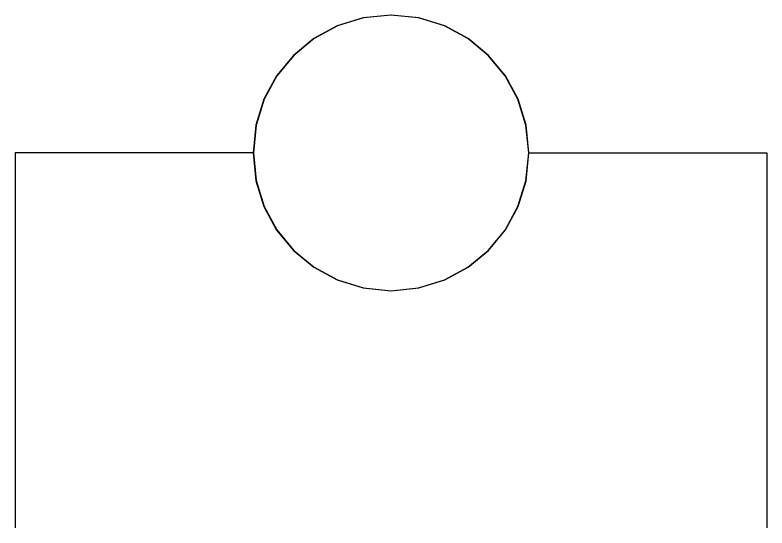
# Model space of a CAD drawing. Extents: x 1 to 47.7, y 0.2 to 35.
# Drawn here: x 37.8755 to 38.1756, y 10.189 to 10.3936 of the extents above; entities that cross this region are included whole.
import ezdxf

# ---------------------------------------------------------------- set-up
doc = ezdxf.new("R2010")
doc.units = 0
doc.header["$MEASUREMENT"] = 0
for name, color, linetype in [('7_2___8__INDEPENDENT_INPUT', 7, 'CONTINUOUS'), ('7_3___8__OPTOISO_INDEPENDE', 7, 'CONTINUOUS'), ('7_4___24__OPTOISO_INDEPEND', 7, 'CONTINUOUS'), ('7_5___8__INDEPENDENT_INPUT', 7, 'CONTINUOUS'), ('7_6____8__INDEPENDENT_INPU', 7, 'CONTINUOUS'), ('7_7____8__OPTOISO_INDEPEND', 7, 'CONTINUOUS'), ('7_8____8__OPTOISO_INDEPEND', 7, 'CONTINUOUS')]:
    doc.layers.add(name, color=color, linetype=linetype)

msp = doc.modelspace()

# ---------------------------------------------------------------- linework, layer by layer
at = {"layer": '7_2___8__INDEPENDENT_INPUT'}
msp.add_lwpolyline([(38.02555, 10.28364), (38.03664, 10.28476), (38.04696, 10.28797), (38.05631, 10.29304), (38.06445, 10.29975), (38.07117, 10.30789), (38.07624, 10.31723), (38.07945, 10.32756), (38.08057, 10.33864), (38.07945, 10.34973), (38.07624, 10.36005), (38.07117, 10.3694), (38.06445, 10.37754), (38.05631, 10.38425), (38.04696, 10.38932), (38.03664, 10.39253), (38.02555, 10.39364), (38.01447, 10.39253), (38.00415, 10.38932), (37.99481, 10.38425), (37.98668, 10.37754), (37.97996, 10.3694), (37.97489, 10.36005), (37.97168, 10.34973), (37.97057, 10.33864), (37.97168, 10.32756), (37.97489, 10.31723), (37.97996, 10.30789), (37.98668, 10.29975), (37.99481, 10.29304), (38.00415, 10.28797), (38.01447, 10.28476)], close=True, dxfattribs=at)
for points in [[(37.97055, 10.33862), (37.87555, 10.33862), (37.87555, 10.18898)], [(38.08055, 10.33862), (38.17555, 10.33862), (38.17555, 10.18898)]]:
    msp.add_lwpolyline(points, dxfattribs=at)
at = {"layer": '7_3___8__OPTOISO_INDEPENDE'}
msp.add_lwpolyline([(38.02554, 10.28362), (38.03662, 10.28474), (38.04695, 10.28794), (38.0563, 10.29301), (38.06444, 10.29973), (38.07116, 10.30787), (38.07623, 10.31721), (38.07943, 10.32754), (38.08055, 10.33862), (38.07943, 10.34971), (38.07623, 10.36003), (38.07116, 10.36938), (38.06444, 10.37751), (38.0563, 10.38423), (38.04695, 10.3893), (38.03662, 10.3925), (38.02554, 10.39362), (38.01446, 10.3925), (38.00414, 10.3893), (37.9948, 10.38423), (37.98666, 10.37751), (37.97995, 10.36938), (37.97487, 10.36003), (37.97167, 10.34971), (37.97055, 10.33862), (37.97167, 10.32754), (37.97487, 10.31721), (37.97995, 10.30787), (37.98666, 10.29973), (37.9948, 10.29301), (38.00414, 10.28794), (38.01446, 10.28474)], close=True, dxfattribs=at)
for points in [[(37.97055, 10.33862), (37.87555, 10.33862), (37.87555, 10.18898)], [(38.08055, 10.33862), (38.17555, 10.33862), (38.17555, 10.18898)]]:
    msp.add_lwpolyline(points, dxfattribs=at)
at = {"layer": '7_4___24__OPTOISO_INDEPEND'}
msp.add_lwpolyline([(38.02555, 10.28364), (38.03664, 10.28476), (38.04696, 10.28796), (38.05631, 10.29303), (38.06445, 10.29974), (38.07117, 10.30788), (38.07624, 10.31722), (38.07945, 10.32754), (38.08056, 10.33863), (38.07945, 10.34972), (38.07624, 10.36005), (38.07117, 10.36939), (38.06445, 10.37753), (38.05631, 10.38425), (38.04696, 10.38932), (38.03664, 10.39253), (38.02555, 10.39364), (38.01447, 10.39253), (38.00415, 10.38932), (37.99481, 10.38425), (37.98668, 10.37753), (37.97996, 10.36939), (37.97489, 10.36005), (37.97168, 10.34972), (37.97057, 10.33863), (37.97168, 10.32754), (37.97489, 10.31722), (37.97996, 10.30788), (37.98668, 10.29974), (37.99481, 10.29303), (38.00415, 10.28796), (38.01447, 10.28476)], close=True, dxfattribs=at)
for points in [[(37.97057, 10.33863), (37.87557, 10.33863), (37.87557, 10.18898)], [(38.08056, 10.33863), (38.17556, 10.33863), (38.17556, 10.18898)]]:
    msp.add_lwpolyline(points, dxfattribs=at)
at = {"layer": '7_5___8__INDEPENDENT_INPUT'}
msp.add_lwpolyline([(38.02555, 10.28364), (38.03664, 10.28476), (38.04696, 10.28797), (38.05631, 10.29304), (38.06445, 10.29975), (38.07117, 10.30789), (38.07624, 10.31723), (38.07945, 10.32756), (38.08056, 10.33864), (38.07945, 10.34973), (38.07624, 10.36005), (38.07117, 10.3694), (38.06445, 10.37754), (38.05631, 10.38425), (38.04696, 10.38932), (38.03664, 10.39253), (38.02555, 10.39364), (38.01447, 10.39253), (38.00415, 10.38932), (37.99481, 10.38425), (37.98668, 10.37754), (37.97996, 10.3694), (37.97489, 10.36005), (37.97168, 10.34973), (37.97057, 10.33864), (37.97168, 10.32756), (37.97489, 10.31723), (37.97996, 10.30789), (37.98668, 10.29975), (37.99481, 10.29304), (38.00415, 10.28797), (38.01447, 10.28476)], close=True, dxfattribs=at)
for points in [[(37.97046, 10.33864), (37.87546, 10.33864), (37.87546, 10.18898)], [(38.08046, 10.33864), (38.17555, 10.33864), (38.17555, 10.18898)]]:
    msp.add_lwpolyline(points, dxfattribs=at)
at = {"layer": '7_6____8__INDEPENDENT_INPU'}
msp.add_lwpolyline([(38.02554, 10.28362), (38.03662, 10.28474), (38.04695, 10.28794), (38.0563, 10.29301), (38.06444, 10.29973), (38.07116, 10.30787), (38.07623, 10.31721), (38.07943, 10.32754), (38.08055, 10.33862), (38.07943, 10.34971), (38.07623, 10.36003), (38.07116, 10.36938), (38.06444, 10.37751), (38.0563, 10.38423), (38.04695, 10.3893), (38.03662, 10.3925), (38.02554, 10.39362), (38.01446, 10.3925), (38.00414, 10.3893), (37.9948, 10.38423), (37.98666, 10.37751), (37.97995, 10.36938), (37.97487, 10.36003), (37.97167, 10.34971), (37.97055, 10.33862), (37.97167, 10.32754), (37.97487, 10.31721), (37.97995, 10.30787), (37.98666, 10.29973), (37.9948, 10.29301), (38.00414, 10.28794), (38.01446, 10.28474)], close=True, dxfattribs=at)
for points in [[(37.97055, 10.33862), (37.87555, 10.33862), (37.87555, 10.18898)], [(38.08055, 10.33862), (38.17555, 10.33862), (38.17555, 10.18898)]]:
    msp.add_lwpolyline(points, dxfattribs=at)
at = {"layer": '7_7____8__OPTOISO_INDEPEND'}
msp.add_lwpolyline([(38.02555, 10.28364), (38.03664, 10.28476), (38.04696, 10.28797), (38.05631, 10.29304), (38.06445, 10.29975), (38.07117, 10.30789), (38.07624, 10.31723), (38.07945, 10.32756), (38.08057, 10.33864), (38.07945, 10.34973), (38.07624, 10.36005), (38.07117, 10.3694), (38.06445, 10.37754), (38.05631, 10.38425), (38.04696, 10.38932), (38.03664, 10.39253), (38.02555, 10.39364), (38.01447, 10.39253), (38.00415, 10.38932), (37.99481, 10.38425), (37.98668, 10.37754), (37.97996, 10.3694), (37.97489, 10.36005), (37.97168, 10.34973), (37.97057, 10.33864), (37.97168, 10.32756), (37.97489, 10.31723), (37.97996, 10.30789), (37.98668, 10.29975), (37.99481, 10.29304), (38.00415, 10.28797), (38.01447, 10.28476)], close=True, dxfattribs=at)
for points in [[(37.97055, 10.33862), (37.87555, 10.33862), (37.87555, 10.18898)], [(38.08055, 10.33862), (38.17555, 10.33862), (38.17555, 10.18898)]]:
    msp.add_lwpolyline(points, dxfattribs=at)
at = {"layer": '7_8____8__OPTOISO_INDEPEND'}
msp.add_lwpolyline([(38.02544, 10.28362), (38.03653, 10.28473), (38.04686, 10.28794), (38.0562, 10.29301), (38.06434, 10.29972), (38.07106, 10.30786), (38.07613, 10.3172), (38.07934, 10.32753), (38.08046, 10.33862), (38.07934, 10.3497), (38.07613, 10.36003), (38.07106, 10.36937), (38.06434, 10.37751), (38.0562, 10.38422), (38.04686, 10.38929), (38.03653, 10.3925), (38.02544, 10.39362), (38.01437, 10.3925), (38.00405, 10.38929), (37.99471, 10.38422), (37.98657, 10.37751), (37.97985, 10.36937), (37.97478, 10.36003), (37.97158, 10.3497), (37.97046, 10.33862), (37.97158, 10.32753), (37.97478, 10.3172), (37.97985, 10.30786), (37.98657, 10.29972), (37.99471, 10.29301), (38.00405, 10.28794), (38.01437, 10.28473)], close=True, dxfattribs=at)
for points in [[(37.97046, 10.33862), (37.87546, 10.33862), (37.87546, 10.18899)], [(38.08046, 10.33862), (38.17545, 10.33862), (38.17545, 10.18899)]]:
    msp.add_lwpolyline(points, dxfattribs=at)

doc.saveas('drawing.dxf')
